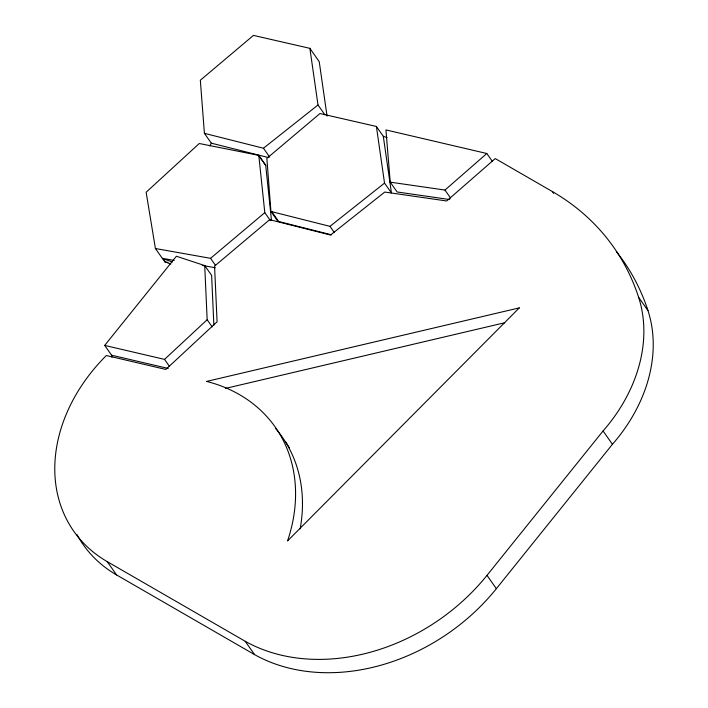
<?xml version="1.0" encoding="UTF-8"?>
<svg xmlns="http://www.w3.org/2000/svg" width="708" height="708" viewBox="0 0 708 708"><rect width="100%" height="100%" fill="white"/><g stroke="black" fill="none" stroke-linecap="round" stroke-linejoin="round"><path stroke-width="1.06" d="M209.904 145.928L211.303 143.158L204.408 133.343L200.329 80.243L253.455 35.4L309.874 48.339L319.228 61.667L327.052 116.13M111.926 357.248L111.599 355.221L104.704 345.407L176.398 256.225L204.718 265.58L211.621 275.394L213.869 325.229M107.244 561.639L245.216 641.289A184.275 145.335 -35.1 0 0 486.989 575.365L603.066 430.968A156.645 123.537 -35.1 0 0 638.625 297.307A297.749 234.826 -35.1 0 0 552.39 191.576L495.237 158.574L446.677 200.975L384.754 192.054L330.521 235.038L269.659 219.692L214.568 266.093L217.082 321.786L165.84 369.434L106.324 355.531A162.406 128.086 -35.1 0 0 107.244 561.639L116.608 574.958L254.579 654.617A184.275 145.335 -35.1 0 0 496.352 588.684L612.429 444.288A156.645 123.537 -35.1 0 0 647.988 310.626A297.749 234.826 -35.1 0 0 616.332 251.57M104.704 345.407L164.539 359.381L207.161 319.742L204.718 265.58M486.821 153.503L385.94 129.918L390.232 182.16L444.969 190.054L486.821 153.503L492.467 161.539M155.415 248.517L210.559 258.323L264.801 212.639L258.792 155.353L199.267 143.503L146.14 192.249L155.415 248.517L164.778 261.836L170.77 264.04M204.408 133.343L263.447 148.229L318.007 104.988L309.874 48.339M270.934 211.462L329.972 226.348L384.533 183.107L376.399 126.467L319.981 113.528L266.854 158.362L270.934 211.462L277.828 221.277L331.583 234.835M225.33 388.453L504.715 322.751M449.677 199.55L397.126 191.974L390.232 182.16M174.203 260.447L162.318 258.332L172.301 262.004M202.32 265.447L215.294 267.748M168.026 262.411L164.778 261.836L164.424 259.668M111.599 355.221L168.23 368.452M211.303 143.158L268.235 157.512M376.399 126.467L383.294 136.281L387.117 137.662M638.625 297.307L647.988 310.626M552.39 191.576L553.647 193.355M444.969 190.054L450.615 198.081M603.066 430.968L612.429 444.288M384.533 183.107L391.435 192.921L383.294 136.281M318.007 104.988L324.901 114.802M329.972 226.348L334.362 232.596M263.447 148.229L269.713 157.149M258.792 155.353L265.695 165.168L271.465 220.268M258.836 155.769L265.739 165.583M271.792 211.683L278.686 221.498M264.801 212.639L270.447 220.666M486.989 575.365L496.352 588.684M210.559 258.323L215.577 265.456M207.161 319.742L212.179 326.884M164.539 359.381L169.557 366.523M245.216 641.289L254.579 654.617M116.608 574.958A162.406 128.086 -35.1 0 1 76.968 534.567M285.43 441.58A173.513 136.848 -35.1 0 1 289.466 447.969M275.748 428.667A173.513 136.848 -35.1 0 1 300.139 528.894M519.3 307.883L287.545 540.939A173.513 136.848 -35.1 0 0 206.612 381.417L519.3 307.883"/></g></svg>
